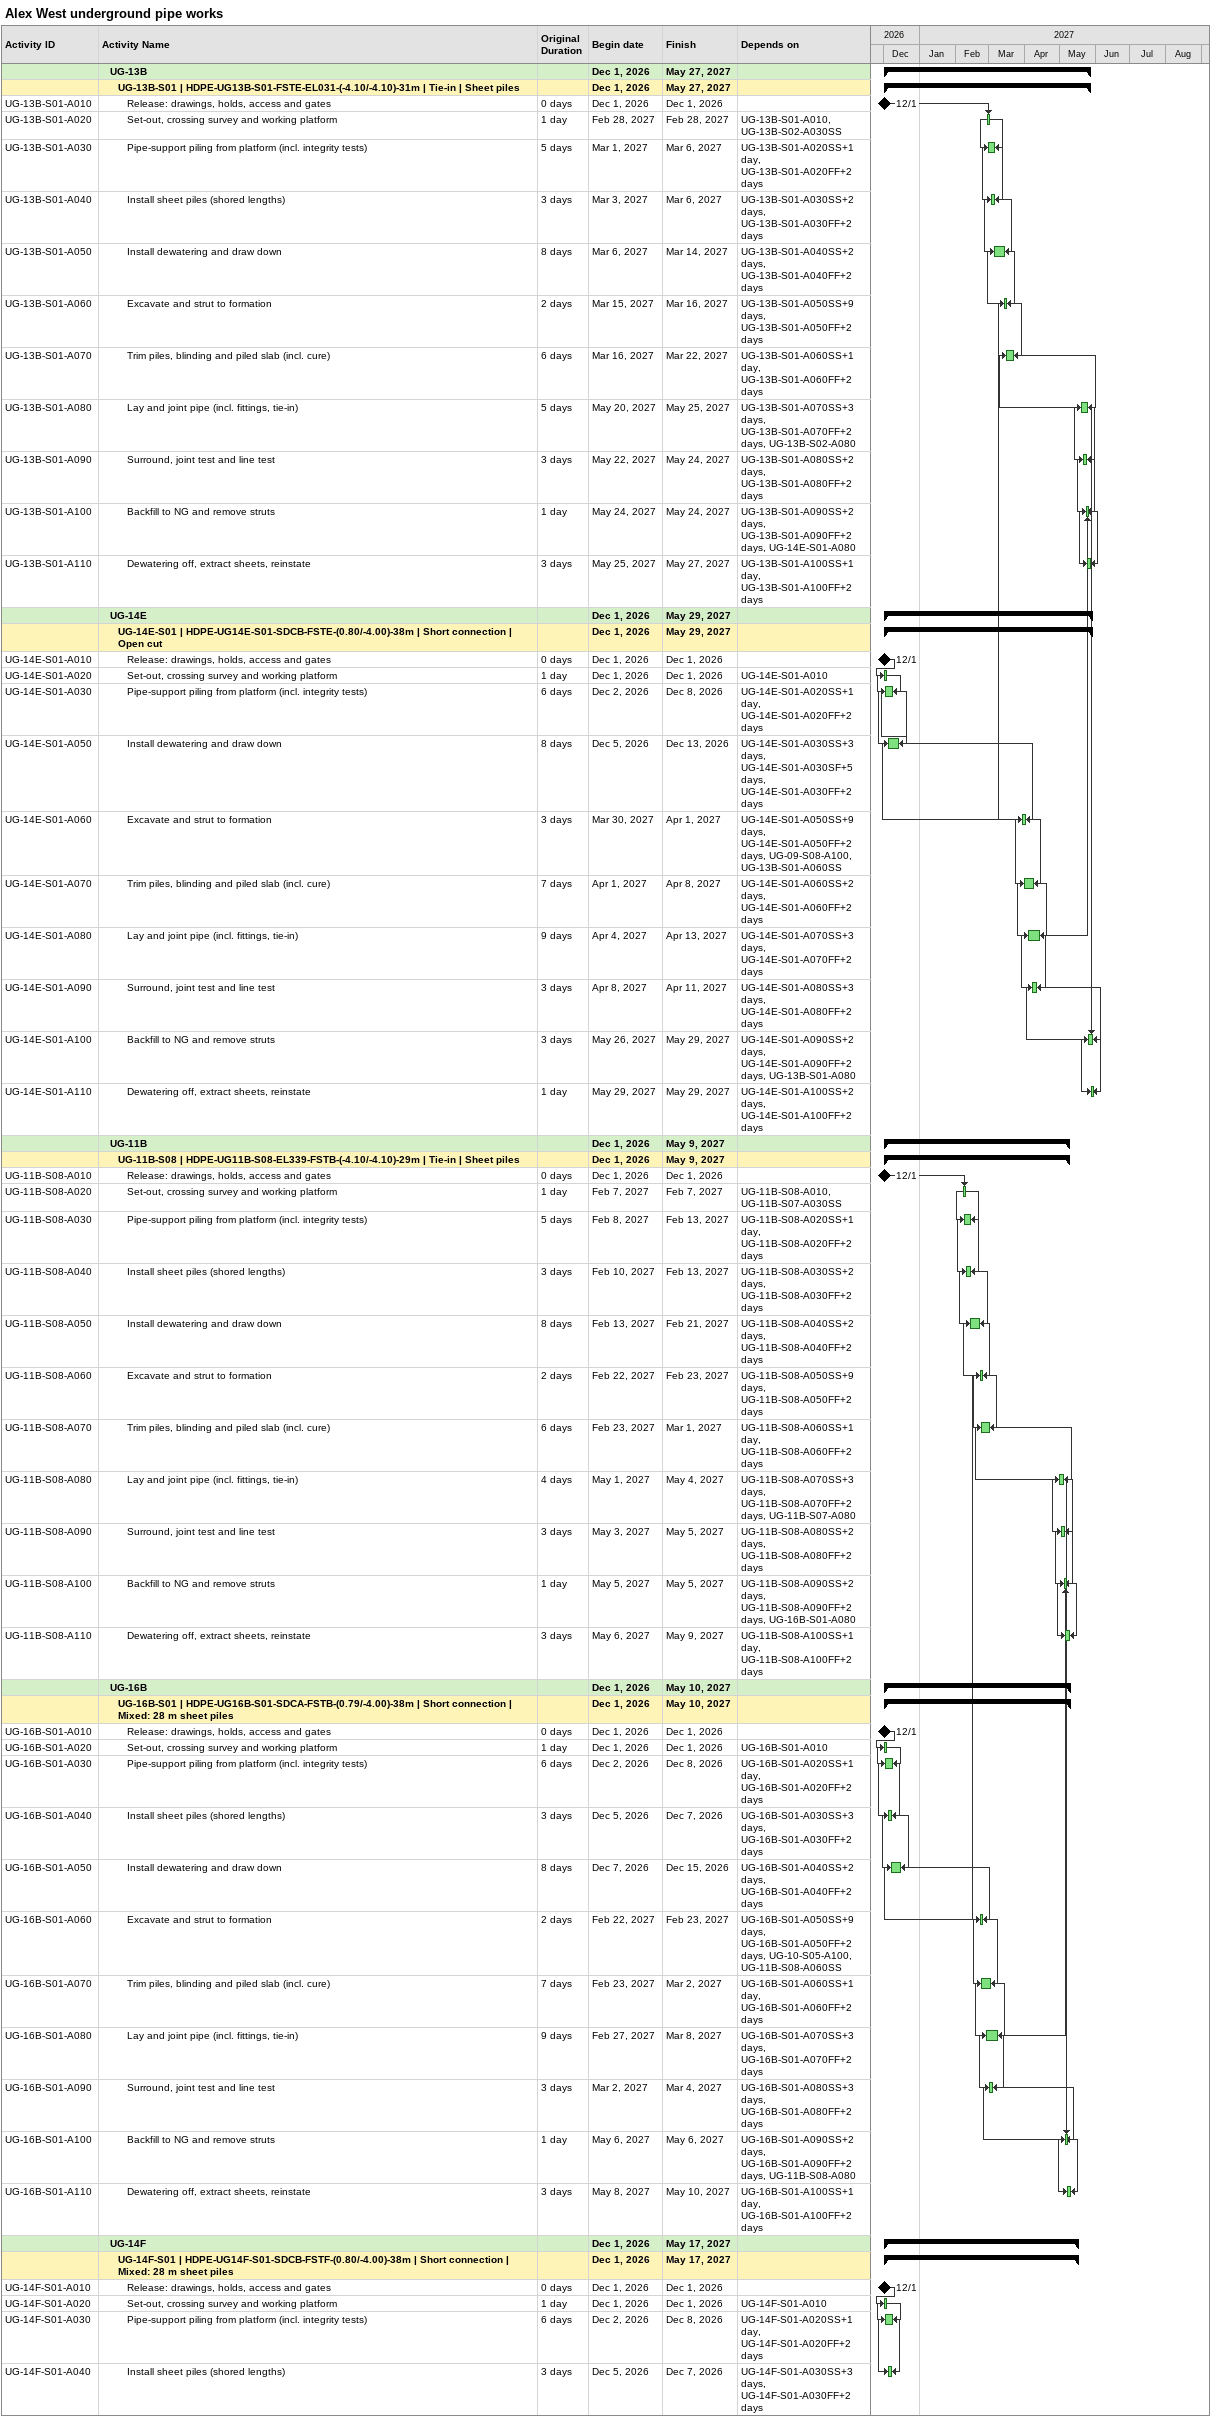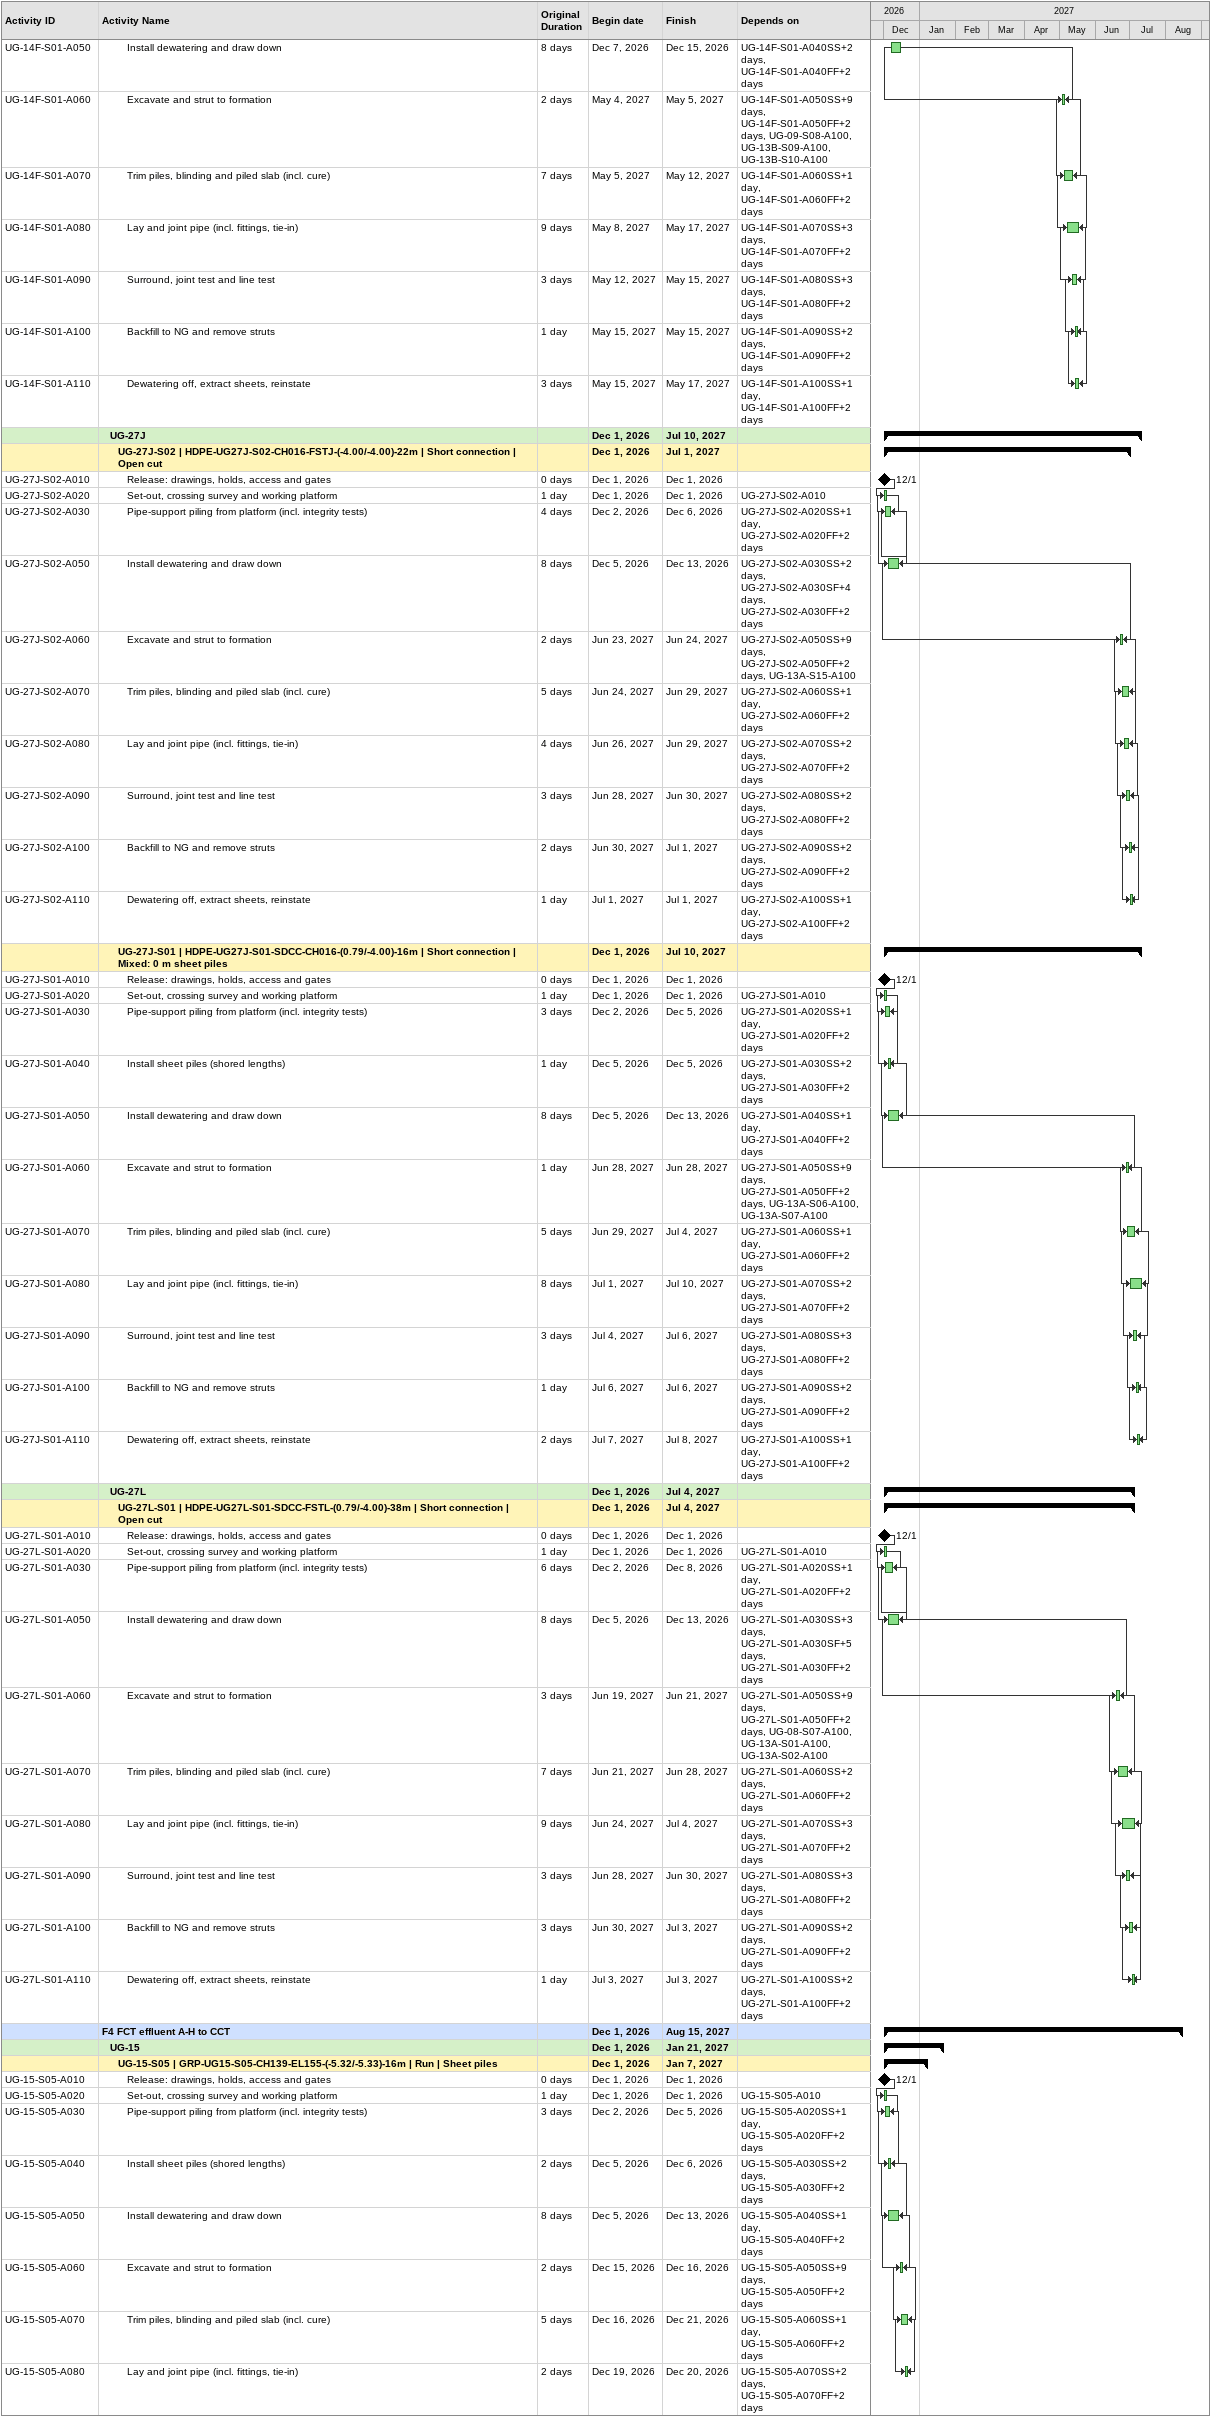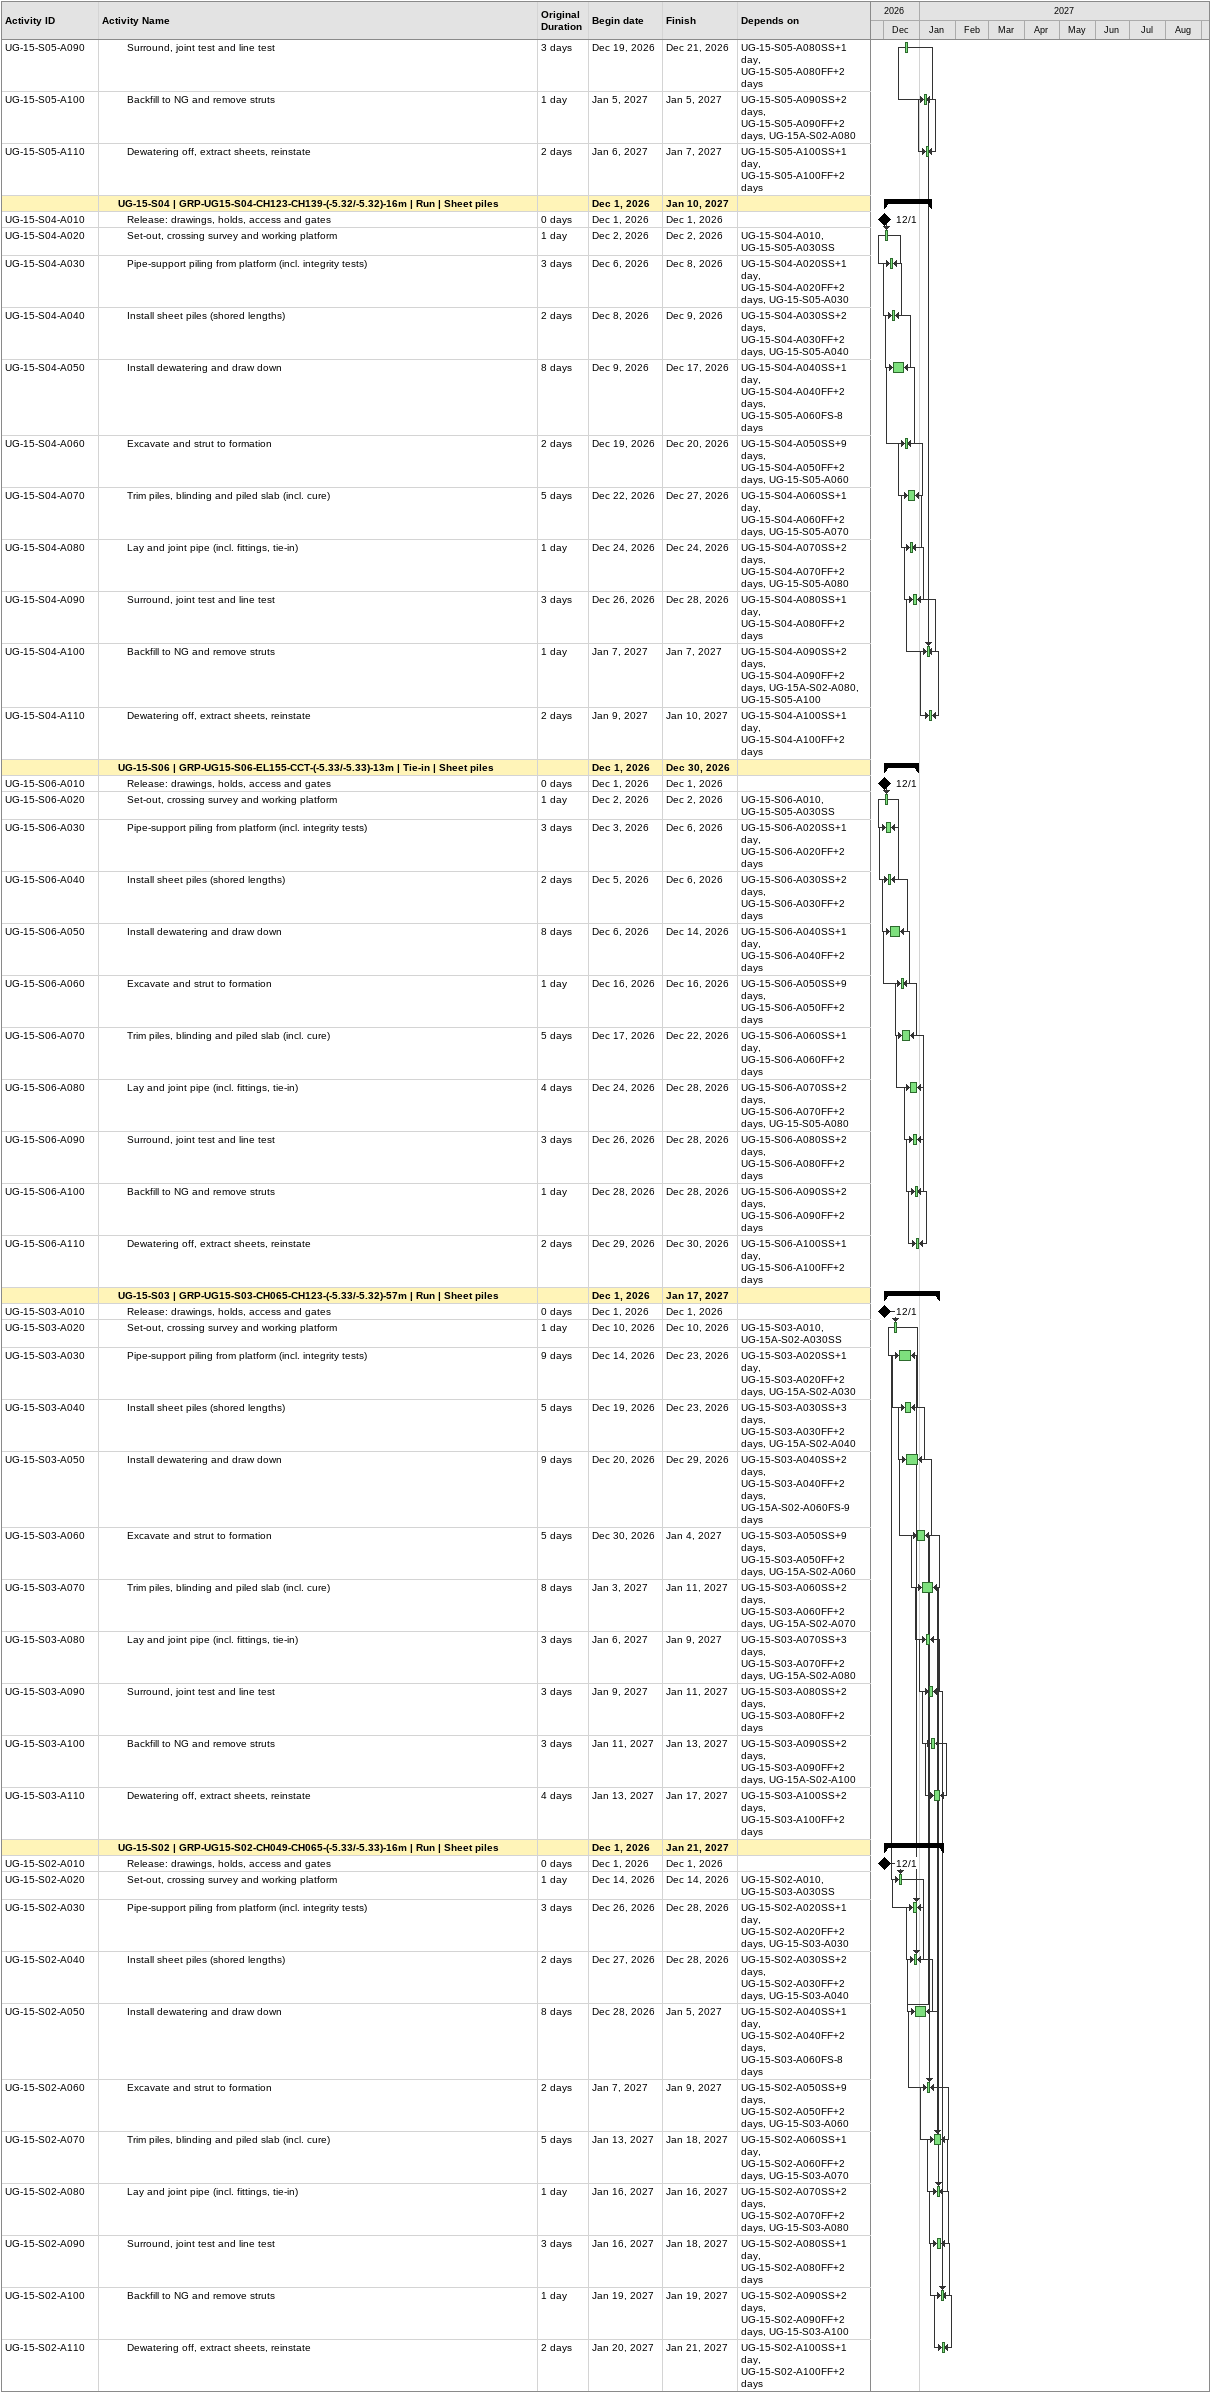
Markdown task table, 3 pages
Alex West underground pipe works

| ID | Level | Task | Original duration | Start | Finish | Predecessors |
|---|---|---|---|---|---|---|
|  | 2 | **UG-13B** |  | 2026-12-01 | 2027-05-27 |  |
|  | 3 | **UG-13B-S01 \| HDPE-UG13B-S01-FSTE-EL031-(-4.10/-4.10)-31m \| Tie-in \| Sheet piles** |  | 2026-12-01 | 2027-05-27 |  |
| UG-13B-S01-A010 | 4 | Release: drawings, holds, access and gates | 0d | 2026-12-01 | 2026-12-01 |  |
| UG-13B-S01-A020 | 4 | Set-out, crossing survey and working platform | 1d | 2027-02-28 | 2027-02-28 | UG-13B-S01-A010, UG-13B-S02-A030SS |
| UG-13B-S01-A030 | 4 | Pipe-support piling from platform (incl. integrity tests) | 5d | 2027-03-01 | 2027-03-06 | UG-13B-S01-A020SS+1d, UG-13B-S01-A020FF+2d |
| UG-13B-S01-A040 | 4 | Install sheet piles (shored lengths) | 3d | 2027-03-03 | 2027-03-06 | UG-13B-S01-A030SS+2d, UG-13B-S01-A030FF+2d |
| UG-13B-S01-A050 | 4 | Install dewatering and draw down | 8d | 2027-03-06 | 2027-03-14 | UG-13B-S01-A040SS+2d, UG-13B-S01-A040FF+2d |
| UG-13B-S01-A060 | 4 | Excavate and strut to formation | 2d | 2027-03-15 | 2027-03-16 | UG-13B-S01-A050SS+9d, UG-13B-S01-A050FF+2d |
| UG-13B-S01-A070 | 4 | Trim piles, blinding and piled slab (incl. cure) | 6d | 2027-03-16 | 2027-03-22 | UG-13B-S01-A060SS+1d, UG-13B-S01-A060FF+2d |
| UG-13B-S01-A080 | 4 | Lay and joint pipe (incl. fittings, tie-in) | 5d | 2027-05-20 | 2027-05-25 | UG-13B-S01-A070SS+3d, UG-13B-S01-A070FF+2d, UG-13B-S02-A080 |
| UG-13B-S01-A090 | 4 | Surround, joint test and line test | 3d | 2027-05-22 | 2027-05-24 | UG-13B-S01-A080SS+2d, UG-13B-S01-A080FF+2d |
| UG-13B-S01-A100 | 4 | Backfill to NG and remove struts | 1d | 2027-05-24 | 2027-05-24 | UG-13B-S01-A090SS+2d, UG-13B-S01-A090FF+2d, UG-14E-S01-A080 |
| UG-13B-S01-A110 | 4 | Dewatering off, extract sheets, reinstate | 3d | 2027-05-25 | 2027-05-27 | UG-13B-S01-A100SS+1d, UG-13B-S01-A100FF+2d |
|  | 2 | **UG-14E** |  | 2026-12-01 | 2027-05-29 |  |
|  | 3 | **UG-14E-S01 \| HDPE-UG14E-S01-SDCB-FSTE-(0.80/-4.00)-38m \| Short connection \| Open cut** |  | 2026-12-01 | 2027-05-29 |  |
| UG-14E-S01-A010 | 4 | Release: drawings, holds, access and gates | 0d | 2026-12-01 | 2026-12-01 |  |
| UG-14E-S01-A020 | 4 | Set-out, crossing survey and working platform | 1d | 2026-12-01 | 2026-12-01 | UG-14E-S01-A010 |
| UG-14E-S01-A030 | 4 | Pipe-support piling from platform (incl. integrity tests) | 6d | 2026-12-02 | 2026-12-08 | UG-14E-S01-A020SS+1d, UG-14E-S01-A020FF+2d |
| UG-14E-S01-A050 | 4 | Install dewatering and draw down | 8d | 2026-12-05 | 2026-12-13 | UG-14E-S01-A030SS+3d, UG-14E-S01-A030SF+5d, UG-14E-S01-A030FF+2d |
| UG-14E-S01-A060 | 4 | Excavate and strut to formation | 3d | 2027-03-30 | 2027-04-01 | UG-14E-S01-A050SS+9d, UG-14E-S01-A050FF+2d, UG-09-S08-A100, UG-13B-S01-A060SS |
| UG-14E-S01-A070 | 4 | Trim piles, blinding and piled slab (incl. cure) | 7d | 2027-04-01 | 2027-04-08 | UG-14E-S01-A060SS+2d, UG-14E-S01-A060FF+2d |
| UG-14E-S01-A080 | 4 | Lay and joint pipe (incl. fittings, tie-in) | 9d | 2027-04-04 | 2027-04-13 | UG-14E-S01-A070SS+3d, UG-14E-S01-A070FF+2d |
| UG-14E-S01-A090 | 4 | Surround, joint test and line test | 3d | 2027-04-08 | 2027-04-11 | UG-14E-S01-A080SS+3d, UG-14E-S01-A080FF+2d |
| UG-14E-S01-A100 | 4 | Backfill to NG and remove struts | 3d | 2027-05-26 | 2027-05-29 | UG-14E-S01-A090SS+2d, UG-14E-S01-A090FF+2d, UG-13B-S01-A080 |
| UG-14E-S01-A110 | 4 | Dewatering off, extract sheets, reinstate | 1d | 2027-05-29 | 2027-05-29 | UG-14E-S01-A100SS+2d, UG-14E-S01-A100FF+2d |
|  | 2 | **UG-11B** |  | 2026-12-01 | 2027-05-09 |  |
|  | 3 | **UG-11B-S08 \| HDPE-UG11B-S08-EL339-FSTB-(-4.10/-4.10)-29m \| Tie-in \| Sheet piles** |  | 2026-12-01 | 2027-05-09 |  |
| UG-11B-S08-A010 | 4 | Release: drawings, holds, access and gates | 0d | 2026-12-01 | 2026-12-01 |  |
| UG-11B-S08-A020 | 4 | Set-out, crossing survey and working platform | 1d | 2027-02-07 | 2027-02-07 | UG-11B-S08-A010, UG-11B-S07-A030SS |
| UG-11B-S08-A030 | 4 | Pipe-support piling from platform (incl. integrity tests) | 5d | 2027-02-08 | 2027-02-13 | UG-11B-S08-A020SS+1d, UG-11B-S08-A020FF+2d |
| UG-11B-S08-A040 | 4 | Install sheet piles (shored lengths) | 3d | 2027-02-10 | 2027-02-13 | UG-11B-S08-A030SS+2d, UG-11B-S08-A030FF+2d |
| UG-11B-S08-A050 | 4 | Install dewatering and draw down | 8d | 2027-02-13 | 2027-02-21 | UG-11B-S08-A040SS+2d, UG-11B-S08-A040FF+2d |
| UG-11B-S08-A060 | 4 | Excavate and strut to formation | 2d | 2027-02-22 | 2027-02-23 | UG-11B-S08-A050SS+9d, UG-11B-S08-A050FF+2d |
| UG-11B-S08-A070 | 4 | Trim piles, blinding and piled slab (incl. cure) | 6d | 2027-02-23 | 2027-03-01 | UG-11B-S08-A060SS+1d, UG-11B-S08-A060FF+2d |
| UG-11B-S08-A080 | 4 | Lay and joint pipe (incl. fittings, tie-in) | 4d | 2027-05-01 | 2027-05-04 | UG-11B-S08-A070SS+3d, UG-11B-S08-A070FF+2d, UG-11B-S07-A080 |
| UG-11B-S08-A090 | 4 | Surround, joint test and line test | 3d | 2027-05-03 | 2027-05-05 | UG-11B-S08-A080SS+2d, UG-11B-S08-A080FF+2d |
| UG-11B-S08-A100 | 4 | Backfill to NG and remove struts | 1d | 2027-05-05 | 2027-05-05 | UG-11B-S08-A090SS+2d, UG-11B-S08-A090FF+2d, UG-16B-S01-A080 |
| UG-11B-S08-A110 | 4 | Dewatering off, extract sheets, reinstate | 3d | 2027-05-06 | 2027-05-09 | UG-11B-S08-A100SS+1d, UG-11B-S08-A100FF+2d |
|  | 2 | **UG-16B** |  | 2026-12-01 | 2027-05-10 |  |
|  | 3 | **UG-16B-S01 \| HDPE-UG16B-S01-SDCA-FSTB-(0.79/-4.00)-38m \| Short connection \| Mixed: 28 m sheet piles** |  | 2026-12-01 | 2027-05-10 |  |
| UG-16B-S01-A010 | 4 | Release: drawings, holds, access and gates | 0d | 2026-12-01 | 2026-12-01 |  |
| UG-16B-S01-A020 | 4 | Set-out, crossing survey and working platform | 1d | 2026-12-01 | 2026-12-01 | UG-16B-S01-A010 |
| UG-16B-S01-A030 | 4 | Pipe-support piling from platform (incl. integrity tests) | 6d | 2026-12-02 | 2026-12-08 | UG-16B-S01-A020SS+1d, UG-16B-S01-A020FF+2d |
| UG-16B-S01-A040 | 4 | Install sheet piles (shored lengths) | 3d | 2026-12-05 | 2026-12-07 | UG-16B-S01-A030SS+3d, UG-16B-S01-A030FF+2d |
| UG-16B-S01-A050 | 4 | Install dewatering and draw down | 8d | 2026-12-07 | 2026-12-15 | UG-16B-S01-A040SS+2d, UG-16B-S01-A040FF+2d |
| UG-16B-S01-A060 | 4 | Excavate and strut to formation | 2d | 2027-02-22 | 2027-02-23 | UG-16B-S01-A050SS+9d, UG-16B-S01-A050FF+2d, UG-10-S05-A100, UG-11B-S08-A060SS |
| UG-16B-S01-A070 | 4 | Trim piles, blinding and piled slab (incl. cure) | 7d | 2027-02-23 | 2027-03-02 | UG-16B-S01-A060SS+1d, UG-16B-S01-A060FF+2d |
| UG-16B-S01-A080 | 4 | Lay and joint pipe (incl. fittings, tie-in) | 9d | 2027-02-27 | 2027-03-08 | UG-16B-S01-A070SS+3d, UG-16B-S01-A070FF+2d |
| UG-16B-S01-A090 | 4 | Surround, joint test and line test | 3d | 2027-03-02 | 2027-03-04 | UG-16B-S01-A080SS+3d, UG-16B-S01-A080FF+2d |
| UG-16B-S01-A100 | 4 | Backfill to NG and remove struts | 1d | 2027-05-06 | 2027-05-06 | UG-16B-S01-A090SS+2d, UG-16B-S01-A090FF+2d, UG-11B-S08-A080 |
| UG-16B-S01-A110 | 4 | Dewatering off, extract sheets, reinstate | 3d | 2027-05-08 | 2027-05-10 | UG-16B-S01-A100SS+1d, UG-16B-S01-A100FF+2d |
|  | 2 | **UG-14F** |  | 2026-12-01 | 2027-05-17 |  |
|  | 3 | **UG-14F-S01 \| HDPE-UG14F-S01-SDCB-FSTF-(0.80/-4.00)-38m \| Short connection \| Mixed: 28 m sheet piles** |  | 2026-12-01 | 2027-05-17 |  |
| UG-14F-S01-A010 | 4 | Release: drawings, holds, access and gates | 0d | 2026-12-01 | 2026-12-01 |  |
| UG-14F-S01-A020 | 4 | Set-out, crossing survey and working platform | 1d | 2026-12-01 | 2026-12-01 | UG-14F-S01-A010 |
| UG-14F-S01-A030 | 4 | Pipe-support piling from platform (incl. integrity tests) | 6d | 2026-12-02 | 2026-12-08 | UG-14F-S01-A020SS+1d, UG-14F-S01-A020FF+2d |
| UG-14F-S01-A040 | 4 | Install sheet piles (shored lengths) | 3d | 2026-12-05 | 2026-12-07 | UG-14F-S01-A030SS+3d, UG-14F-S01-A030FF+2d |
| UG-14F-S01-A050 | 4 | Install dewatering and draw down | 8d | 2026-12-07 | 2026-12-15 | UG-14F-S01-A040SS+2d, UG-14F-S01-A040FF+2d |
| UG-14F-S01-A060 | 4 | Excavate and strut to formation | 2d | 2027-05-04 | 2027-05-05 | UG-14F-S01-A050SS+9d, UG-14F-S01-A050FF+2d, UG-09-S08-A100, UG-13B-S09-A100, UG-13B-S10-A100 |
| UG-14F-S01-A070 | 4 | Trim piles, blinding and piled slab (incl. cure) | 7d | 2027-05-05 | 2027-05-12 | UG-14F-S01-A060SS+1d, UG-14F-S01-A060FF+2d |
| UG-14F-S01-A080 | 4 | Lay and joint pipe (incl. fittings, tie-in) | 9d | 2027-05-08 | 2027-05-17 | UG-14F-S01-A070SS+3d, UG-14F-S01-A070FF+2d |
| UG-14F-S01-A090 | 4 | Surround, joint test and line test | 3d | 2027-05-12 | 2027-05-15 | UG-14F-S01-A080SS+3d, UG-14F-S01-A080FF+2d |
| UG-14F-S01-A100 | 4 | Backfill to NG and remove struts | 1d | 2027-05-15 | 2027-05-15 | UG-14F-S01-A090SS+2d, UG-14F-S01-A090FF+2d |
| UG-14F-S01-A110 | 4 | Dewatering off, extract sheets, reinstate | 3d | 2027-05-15 | 2027-05-17 | UG-14F-S01-A100SS+1d, UG-14F-S01-A100FF+2d |
|  | 2 | **UG-27J** |  | 2026-12-01 | 2027-07-10 |  |
|  | 3 | **UG-27J-S02 \| HDPE-UG27J-S02-CH016-FSTJ-(-4.00/-4.00)-22m \| Short connection \| Open cut** |  | 2026-12-01 | 2027-07-01 |  |
| UG-27J-S02-A010 | 4 | Release: drawings, holds, access and gates | 0d | 2026-12-01 | 2026-12-01 |  |
| UG-27J-S02-A020 | 4 | Set-out, crossing survey and working platform | 1d | 2026-12-01 | 2026-12-01 | UG-27J-S02-A010 |
| UG-27J-S02-A030 | 4 | Pipe-support piling from platform (incl. integrity tests) | 4d | 2026-12-02 | 2026-12-06 | UG-27J-S02-A020SS+1d, UG-27J-S02-A020FF+2d |
| UG-27J-S02-A050 | 4 | Install dewatering and draw down | 8d | 2026-12-05 | 2026-12-13 | UG-27J-S02-A030SS+2d, UG-27J-S02-A030SF+4d, UG-27J-S02-A030FF+2d |
| UG-27J-S02-A060 | 4 | Excavate and strut to formation | 2d | 2027-06-23 | 2027-06-24 | UG-27J-S02-A050SS+9d, UG-27J-S02-A050FF+2d, UG-13A-S15-A100 |
| UG-27J-S02-A070 | 4 | Trim piles, blinding and piled slab (incl. cure) | 5d | 2027-06-24 | 2027-06-29 | UG-27J-S02-A060SS+1d, UG-27J-S02-A060FF+2d |
| UG-27J-S02-A080 | 4 | Lay and joint pipe (incl. fittings, tie-in) | 4d | 2027-06-26 | 2027-06-29 | UG-27J-S02-A070SS+2d, UG-27J-S02-A070FF+2d |
| UG-27J-S02-A090 | 4 | Surround, joint test and line test | 3d | 2027-06-28 | 2027-06-30 | UG-27J-S02-A080SS+2d, UG-27J-S02-A080FF+2d |
| UG-27J-S02-A100 | 4 | Backfill to NG and remove struts | 2d | 2027-06-30 | 2027-07-01 | UG-27J-S02-A090SS+2d, UG-27J-S02-A090FF+2d |
| UG-27J-S02-A110 | 4 | Dewatering off, extract sheets, reinstate | 1d | 2027-07-01 | 2027-07-01 | UG-27J-S02-A100SS+1d, UG-27J-S02-A100FF+2d |
|  | 3 | **UG-27J-S01 \| HDPE-UG27J-S01-SDCC-CH016-(0.79/-4.00)-16m \| Short connection \| Mixed: 0 m sheet piles** |  | 2026-12-01 | 2027-07-10 |  |
| UG-27J-S01-A010 | 4 | Release: drawings, holds, access and gates | 0d | 2026-12-01 | 2026-12-01 |  |
| UG-27J-S01-A020 | 4 | Set-out, crossing survey and working platform | 1d | 2026-12-01 | 2026-12-01 | UG-27J-S01-A010 |
| UG-27J-S01-A030 | 4 | Pipe-support piling from platform (incl. integrity tests) | 3d | 2026-12-02 | 2026-12-05 | UG-27J-S01-A020SS+1d, UG-27J-S01-A020FF+2d |
| UG-27J-S01-A040 | 4 | Install sheet piles (shored lengths) | 1d | 2026-12-05 | 2026-12-05 | UG-27J-S01-A030SS+2d, UG-27J-S01-A030FF+2d |
| UG-27J-S01-A050 | 4 | Install dewatering and draw down | 8d | 2026-12-05 | 2026-12-13 | UG-27J-S01-A040SS+1d, UG-27J-S01-A040FF+2d |
| UG-27J-S01-A060 | 4 | Excavate and strut to formation | 1d | 2027-06-28 | 2027-06-28 | UG-27J-S01-A050SS+9d, UG-27J-S01-A050FF+2d, UG-13A-S06-A100, UG-13A-S07-A100 |
| UG-27J-S01-A070 | 4 | Trim piles, blinding and piled slab (incl. cure) | 5d | 2027-06-29 | 2027-07-04 | UG-27J-S01-A060SS+1d, UG-27J-S01-A060FF+2d |
| UG-27J-S01-A080 | 4 | Lay and joint pipe (incl. fittings, tie-in) | 8d | 2027-07-01 | 2027-07-10 | UG-27J-S01-A070SS+2d, UG-27J-S01-A070FF+2d |
| UG-27J-S01-A090 | 4 | Surround, joint test and line test | 3d | 2027-07-04 | 2027-07-06 | UG-27J-S01-A080SS+3d, UG-27J-S01-A080FF+2d |
| UG-27J-S01-A100 | 4 | Backfill to NG and remove struts | 1d | 2027-07-06 | 2027-07-06 | UG-27J-S01-A090SS+2d, UG-27J-S01-A090FF+2d |
| UG-27J-S01-A110 | 4 | Dewatering off, extract sheets, reinstate | 2d | 2027-07-07 | 2027-07-08 | UG-27J-S01-A100SS+1d, UG-27J-S01-A100FF+2d |
|  | 2 | **UG-27L** |  | 2026-12-01 | 2027-07-04 |  |
|  | 3 | **UG-27L-S01 \| HDPE-UG27L-S01-SDCC-FSTL-(0.79/-4.00)-38m \| Short connection \| Open cut** |  | 2026-12-01 | 2027-07-04 |  |
| UG-27L-S01-A010 | 4 | Release: drawings, holds, access and gates | 0d | 2026-12-01 | 2026-12-01 |  |
| UG-27L-S01-A020 | 4 | Set-out, crossing survey and working platform | 1d | 2026-12-01 | 2026-12-01 | UG-27L-S01-A010 |
| UG-27L-S01-A030 | 4 | Pipe-support piling from platform (incl. integrity tests) | 6d | 2026-12-02 | 2026-12-08 | UG-27L-S01-A020SS+1d, UG-27L-S01-A020FF+2d |
| UG-27L-S01-A050 | 4 | Install dewatering and draw down | 8d | 2026-12-05 | 2026-12-13 | UG-27L-S01-A030SS+3d, UG-27L-S01-A030SF+5d, UG-27L-S01-A030FF+2d |
| UG-27L-S01-A060 | 4 | Excavate and strut to formation | 3d | 2027-06-19 | 2027-06-21 | UG-27L-S01-A050SS+9d, UG-27L-S01-A050FF+2d, UG-08-S07-A100, UG-13A-S01-A100, UG-13A-S02-A100 |
| UG-27L-S01-A070 | 4 | Trim piles, blinding and piled slab (incl. cure) | 7d | 2027-06-21 | 2027-06-28 | UG-27L-S01-A060SS+2d, UG-27L-S01-A060FF+2d |
| UG-27L-S01-A080 | 4 | Lay and joint pipe (incl. fittings, tie-in) | 9d | 2027-06-24 | 2027-07-04 | UG-27L-S01-A070SS+3d, UG-27L-S01-A070FF+2d |
| UG-27L-S01-A090 | 4 | Surround, joint test and line test | 3d | 2027-06-28 | 2027-06-30 | UG-27L-S01-A080SS+3d, UG-27L-S01-A080FF+2d |
| UG-27L-S01-A100 | 4 | Backfill to NG and remove struts | 3d | 2027-06-30 | 2027-07-03 | UG-27L-S01-A090SS+2d, UG-27L-S01-A090FF+2d |
| UG-27L-S01-A110 | 4 | Dewatering off, extract sheets, reinstate | 1d | 2027-07-03 | 2027-07-03 | UG-27L-S01-A100SS+2d, UG-27L-S01-A100FF+2d |
|  | 1 | **F4 FCT effluent A-H to CCT** |  | 2026-12-01 | 2027-08-15 |  |
|  | 2 | **UG-15** |  | 2026-12-01 | 2027-01-21 |  |
|  | 3 | **UG-15-S05 \| GRP-UG15-S05-CH139-EL155-(-5.32/-5.33)-16m \| Run \| Sheet piles** |  | 2026-12-01 | 2027-01-07 |  |
| UG-15-S05-A010 | 4 | Release: drawings, holds, access and gates | 0d | 2026-12-01 | 2026-12-01 |  |
| UG-15-S05-A020 | 4 | Set-out, crossing survey and working platform | 1d | 2026-12-01 | 2026-12-01 | UG-15-S05-A010 |
| UG-15-S05-A030 | 4 | Pipe-support piling from platform (incl. integrity tests) | 3d | 2026-12-02 | 2026-12-05 | UG-15-S05-A020SS+1d, UG-15-S05-A020FF+2d |
| UG-15-S05-A040 | 4 | Install sheet piles (shored lengths) | 2d | 2026-12-05 | 2026-12-06 | UG-15-S05-A030SS+2d, UG-15-S05-A030FF+2d |
| UG-15-S05-A050 | 4 | Install dewatering and draw down | 8d | 2026-12-05 | 2026-12-13 | UG-15-S05-A040SS+1d, UG-15-S05-A040FF+2d |
| UG-15-S05-A060 | 4 | Excavate and strut to formation | 2d | 2026-12-15 | 2026-12-16 | UG-15-S05-A050SS+9d, UG-15-S05-A050FF+2d |
| UG-15-S05-A070 | 4 | Trim piles, blinding and piled slab (incl. cure) | 5d | 2026-12-16 | 2026-12-21 | UG-15-S05-A060SS+1d, UG-15-S05-A060FF+2d |
| UG-15-S05-A080 | 4 | Lay and joint pipe (incl. fittings, tie-in) | 2d | 2026-12-19 | 2026-12-20 | UG-15-S05-A070SS+2d, UG-15-S05-A070FF+2d |
| UG-15-S05-A090 | 4 | Surround, joint test and line test | 3d | 2026-12-19 | 2026-12-21 | UG-15-S05-A080SS+1d, UG-15-S05-A080FF+2d |
| UG-15-S05-A100 | 4 | Backfill to NG and remove struts | 1d | 2027-01-05 | 2027-01-05 | UG-15-S05-A090SS+2d, UG-15-S05-A090FF+2d, UG-15A-S02-A080 |
| UG-15-S05-A110 | 4 | Dewatering off, extract sheets, reinstate | 2d | 2027-01-06 | 2027-01-07 | UG-15-S05-A100SS+1d, UG-15-S05-A100FF+2d |
|  | 3 | **UG-15-S04 \| GRP-UG15-S04-CH123-CH139-(-5.32/-5.32)-16m \| Run \| Sheet piles** |  | 2026-12-01 | 2027-01-10 |  |
| UG-15-S04-A010 | 4 | Release: drawings, holds, access and gates | 0d | 2026-12-01 | 2026-12-01 |  |
| UG-15-S04-A020 | 4 | Set-out, crossing survey and working platform | 1d | 2026-12-02 | 2026-12-02 | UG-15-S04-A010, UG-15-S05-A030SS |
| UG-15-S04-A030 | 4 | Pipe-support piling from platform (incl. integrity tests) | 3d | 2026-12-06 | 2026-12-08 | UG-15-S04-A020SS+1d, UG-15-S04-A020FF+2d, UG-15-S05-A030 |
| UG-15-S04-A040 | 4 | Install sheet piles (shored lengths) | 2d | 2026-12-08 | 2026-12-09 | UG-15-S04-A030SS+2d, UG-15-S04-A030FF+2d, UG-15-S05-A040 |
| UG-15-S04-A050 | 4 | Install dewatering and draw down | 8d | 2026-12-09 | 2026-12-17 | UG-15-S04-A040SS+1d, UG-15-S04-A040FF+2d, UG-15-S05-A060FS-8d |
| UG-15-S04-A060 | 4 | Excavate and strut to formation | 2d | 2026-12-19 | 2026-12-20 | UG-15-S04-A050SS+9d, UG-15-S04-A050FF+2d, UG-15-S05-A060 |
| UG-15-S04-A070 | 4 | Trim piles, blinding and piled slab (incl. cure) | 5d | 2026-12-22 | 2026-12-27 | UG-15-S04-A060SS+1d, UG-15-S04-A060FF+2d, UG-15-S05-A070 |
| UG-15-S04-A080 | 4 | Lay and joint pipe (incl. fittings, tie-in) | 1d | 2026-12-24 | 2026-12-24 | UG-15-S04-A070SS+2d, UG-15-S04-A070FF+2d, UG-15-S05-A080 |
| UG-15-S04-A090 | 4 | Surround, joint test and line test | 3d | 2026-12-26 | 2026-12-28 | UG-15-S04-A080SS+1d, UG-15-S04-A080FF+2d |
| UG-15-S04-A100 | 4 | Backfill to NG and remove struts | 1d | 2027-01-07 | 2027-01-07 | UG-15-S04-A090SS+2d, UG-15-S04-A090FF+2d, UG-15A-S02-A080, UG-15-S05-A100 |
| UG-15-S04-A110 | 4 | Dewatering off, extract sheets, reinstate | 2d | 2027-01-09 | 2027-01-10 | UG-15-S04-A100SS+1d, UG-15-S04-A100FF+2d |
|  | 3 | **UG-15-S06 \| GRP-UG15-S06-EL155-CCT-(-5.33/-5.33)-13m \| Tie-in \| Sheet piles** |  | 2026-12-01 | 2026-12-30 |  |
| UG-15-S06-A010 | 4 | Release: drawings, holds, access and gates | 0d | 2026-12-01 | 2026-12-01 |  |
| UG-15-S06-A020 | 4 | Set-out, crossing survey and working platform | 1d | 2026-12-02 | 2026-12-02 | UG-15-S06-A010, UG-15-S05-A030SS |
| UG-15-S06-A030 | 4 | Pipe-support piling from platform (incl. integrity tests) | 3d | 2026-12-03 | 2026-12-06 | UG-15-S06-A020SS+1d, UG-15-S06-A020FF+2d |
| UG-15-S06-A040 | 4 | Install sheet piles (shored lengths) | 2d | 2026-12-05 | 2026-12-06 | UG-15-S06-A030SS+2d, UG-15-S06-A030FF+2d |
| UG-15-S06-A050 | 4 | Install dewatering and draw down | 8d | 2026-12-06 | 2026-12-14 | UG-15-S06-A040SS+1d, UG-15-S06-A040FF+2d |
| UG-15-S06-A060 | 4 | Excavate and strut to formation | 1d | 2026-12-16 | 2026-12-16 | UG-15-S06-A050SS+9d, UG-15-S06-A050FF+2d |
| UG-15-S06-A070 | 4 | Trim piles, blinding and piled slab (incl. cure) | 5d | 2026-12-17 | 2026-12-22 | UG-15-S06-A060SS+1d, UG-15-S06-A060FF+2d |
| UG-15-S06-A080 | 4 | Lay and joint pipe (incl. fittings, tie-in) | 4d | 2026-12-24 | 2026-12-28 | UG-15-S06-A070SS+2d, UG-15-S06-A070FF+2d, UG-15-S05-A080 |
| UG-15-S06-A090 | 4 | Surround, joint test and line test | 3d | 2026-12-26 | 2026-12-28 | UG-15-S06-A080SS+2d, UG-15-S06-A080FF+2d |
| UG-15-S06-A100 | 4 | Backfill to NG and remove struts | 1d | 2026-12-28 | 2026-12-28 | UG-15-S06-A090SS+2d, UG-15-S06-A090FF+2d |
| UG-15-S06-A110 | 4 | Dewatering off, extract sheets, reinstate | 2d | 2026-12-29 | 2026-12-30 | UG-15-S06-A100SS+1d, UG-15-S06-A100FF+2d |
|  | 3 | **UG-15-S03 \| GRP-UG15-S03-CH065-CH123-(-5.33/-5.32)-57m \| Run \| Sheet piles** |  | 2026-12-01 | 2027-01-17 |  |
| UG-15-S03-A010 | 4 | Release: drawings, holds, access and gates | 0d | 2026-12-01 | 2026-12-01 |  |
| UG-15-S03-A020 | 4 | Set-out, crossing survey and working platform | 1d | 2026-12-10 | 2026-12-10 | UG-15-S03-A010, UG-15A-S02-A030SS |
| UG-15-S03-A030 | 4 | Pipe-support piling from platform (incl. integrity tests) | 9d | 2026-12-14 | 2026-12-23 | UG-15-S03-A020SS+1d, UG-15-S03-A020FF+2d, UG-15A-S02-A030 |
| UG-15-S03-A040 | 4 | Install sheet piles (shored lengths) | 5d | 2026-12-19 | 2026-12-23 | UG-15-S03-A030SS+3d, UG-15-S03-A030FF+2d, UG-15A-S02-A040 |
| UG-15-S03-A050 | 4 | Install dewatering and draw down | 9d | 2026-12-20 | 2026-12-29 | UG-15-S03-A040SS+2d, UG-15-S03-A040FF+2d, UG-15A-S02-A060FS-9d |
| UG-15-S03-A060 | 4 | Excavate and strut to formation | 5d | 2026-12-30 | 2027-01-04 | UG-15-S03-A050SS+9d, UG-15-S03-A050FF+2d, UG-15A-S02-A060 |
| UG-15-S03-A070 | 4 | Trim piles, blinding and piled slab (incl. cure) | 8d | 2027-01-03 | 2027-01-11 | UG-15-S03-A060SS+2d, UG-15-S03-A060FF+2d, UG-15A-S02-A070 |
| UG-15-S03-A080 | 4 | Lay and joint pipe (incl. fittings, tie-in) | 3d | 2027-01-06 | 2027-01-09 | UG-15-S03-A070SS+3d, UG-15-S03-A070FF+2d, UG-15A-S02-A080 |
| UG-15-S03-A090 | 4 | Surround, joint test and line test | 3d | 2027-01-09 | 2027-01-11 | UG-15-S03-A080SS+2d, UG-15-S03-A080FF+2d |
| UG-15-S03-A100 | 4 | Backfill to NG and remove struts | 3d | 2027-01-11 | 2027-01-13 | UG-15-S03-A090SS+2d, UG-15-S03-A090FF+2d, UG-15A-S02-A100 |
| UG-15-S03-A110 | 4 | Dewatering off, extract sheets, reinstate | 4d | 2027-01-13 | 2027-01-17 | UG-15-S03-A100SS+2d, UG-15-S03-A100FF+2d |
|  | 3 | **UG-15-S02 \| GRP-UG15-S02-CH049-CH065-(-5.33/-5.33)-16m \| Run \| Sheet piles** |  | 2026-12-01 | 2027-01-21 |  |
| UG-15-S02-A010 | 4 | Release: drawings, holds, access and gates | 0d | 2026-12-01 | 2026-12-01 |  |
| UG-15-S02-A020 | 4 | Set-out, crossing survey and working platform | 1d | 2026-12-14 | 2026-12-14 | UG-15-S02-A010, UG-15-S03-A030SS |
| UG-15-S02-A030 | 4 | Pipe-support piling from platform (incl. integrity tests) | 3d | 2026-12-26 | 2026-12-28 | UG-15-S02-A020SS+1d, UG-15-S02-A020FF+2d, UG-15-S03-A030 |
| UG-15-S02-A040 | 4 | Install sheet piles (shored lengths) | 2d | 2026-12-27 | 2026-12-28 | UG-15-S02-A030SS+2d, UG-15-S02-A030FF+2d, UG-15-S03-A040 |
| UG-15-S02-A050 | 4 | Install dewatering and draw down | 8d | 2026-12-28 | 2027-01-05 | UG-15-S02-A040SS+1d, UG-15-S02-A040FF+2d, UG-15-S03-A060FS-8d |
| UG-15-S02-A060 | 4 | Excavate and strut to formation | 2d | 2027-01-07 | 2027-01-09 | UG-15-S02-A050SS+9d, UG-15-S02-A050FF+2d, UG-15-S03-A060 |
| UG-15-S02-A070 | 4 | Trim piles, blinding and piled slab (incl. cure) | 5d | 2027-01-13 | 2027-01-18 | UG-15-S02-A060SS+1d, UG-15-S02-A060FF+2d, UG-15-S03-A070 |
| UG-15-S02-A080 | 4 | Lay and joint pipe (incl. fittings, tie-in) | 1d | 2027-01-16 | 2027-01-16 | UG-15-S02-A070SS+2d, UG-15-S02-A070FF+2d, UG-15-S03-A080 |
| UG-15-S02-A090 | 4 | Surround, joint test and line test | 3d | 2027-01-16 | 2027-01-18 | UG-15-S02-A080SS+1d, UG-15-S02-A080FF+2d |
| UG-15-S02-A100 | 4 | Backfill to NG and remove struts | 1d | 2027-01-19 | 2027-01-19 | UG-15-S02-A090SS+2d, UG-15-S02-A090FF+2d, UG-15-S03-A100 |
| UG-15-S02-A110 | 4 | Dewatering off, extract sheets, reinstate | 2d | 2027-01-20 | 2027-01-21 | UG-15-S02-A100SS+1d, UG-15-S02-A100FF+2d |
